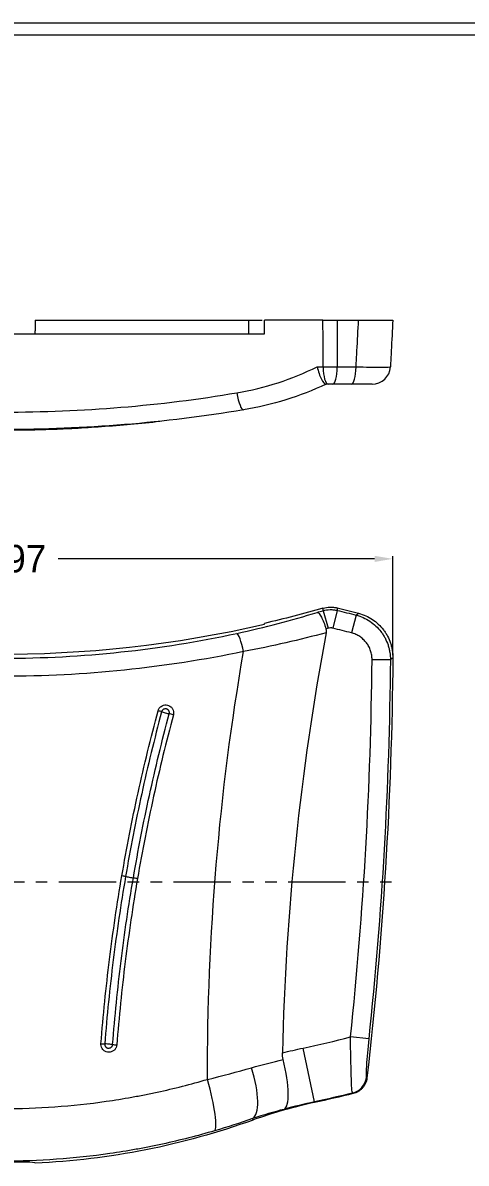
# Model space of a CAD drawing. Extents: x 178 to 733, y 496 to 689.
# Drawn here: x 261.9 to 310.2, y 564.3 to 688.6 of the extents above; entities that cross this region are included whole.
import ezdxf

# ---------------------------------------------------------------- set-up
doc = ezdxf.new("R2010")
doc.units = 0
doc.header["$MEASUREMENT"] = 0
doc.linetypes.add('PHANTOM', pattern=[2.5, 1.25, -0.25, 0.25, -0.25, 0.25, -0.25])
doc.layers.add('3', color=7, linetype='Continuous')
doc.dimstyles.get("Standard").update_dxf_attribs({"dimtxt": 0.18, "dimasz": 0.18, "dimexe": 0.18, "dimexo": 0.0625, "dimgap": 0.09, "dimtad": 0, "dimtih": 1, "dimtoh": 1, "dimdec": 4, "dimzin": 0, "dimdsep": 46, "dimtxsty": 'Standard', "dimcen": 0.09, "dimadec": 0, "dimazin": 0, "dimtfac": 1, "dimtdec": 4, "dimtofl": 0, "dimtmove": 0, "dimatfit": 3, "dimfxl": 0, "dimtolj": 1, "dimtzin": 0, "dimarcsym": 0})

# ---------------------------------------------------------------- blocks, each defined once
blk = doc.blocks.new('*D6')
at = {"color": 4, "linetype": 'Continuous', "lineweight": 9}
for p, q in [((217.28, 619.65), (217.28, 630.46)), ((302.25, 619.65), (302.25, 630.46)), ((219.28, 630.16), (253.17, 630.16)), ((300.25, 630.16), (265.77, 630.16))]:
    blk.add_line(p, q, dxfattribs=at)
for points in [[(219.28, 630.49), (219.28, 629.82), (217.28, 630.16)], [(300.25, 630.49), (300.25, 629.82), (302.25, 630.16)]]:
    blk.add_solid(points, dxfattribs=at)
at = {"layer": 'Defpoints', "color": 0, "linetype": 'Continuous', "lineweight": 9}
for p in [(302.25, 630.16), (217.28, 619.35), (302.25, 619.35)]:
    blk.add_point(p, dxfattribs=at)
at = {"color": 3, "linetype": 'Continuous', "lineweight": 9, "insert": (259.47, 630.16), "char_height": 3, "attachment_point": 5}
blk.add_mtext('\\A1;84.97', dxfattribs=at)

msp = doc.modelspace()

# ---------------------------------------------------------------- linework, layer by layer
at = {"color": 7, "linetype": 'Continuous', "lineweight": 9}
for p, q in [((178.473, 688.597), (450.633, 688.597)), ((179.769, 687.301), (449.337, 687.301))]:
    msp.add_line(p, q, dxfattribs=at)
at = {"layer": '3', "color": 7, "linetype": 'Continuous', "lineweight": 9}
for p, q in [((263.264, 656.194), (263.264, 655.194)), ((263.264, 656.194), (286.573, 656.194)), ((286.573, 654.694), (286.573, 656.194)), ((294.634, 656.194), (288.264, 656.194)), ((296.177, 656.194), (298.514, 656.194)), ((231.264, 654.694), (288.264, 654.694)), ((294.003, 651.09), (294.642, 651.09)), ((296.184, 651.09), (298.238, 651.09)), ((295.195, 649.194), (294.96, 649.194)), ((297.736, 649.194), (295.709, 649.194)), ((294.642, 624.508), (295.195, 622.589)), ((296.184, 624.54), (295.709, 622.6)), ((298.238, 624.022), (297.736, 622.089)), ((301.977, 619.142), (299.98, 619.161)), ((299.622, 577.828), (297.636, 578.037)), ((293.702, 570.96), (292.465, 576.823))]:
    msp.add_line(p, q, dxfattribs=at)
at = {"layer": '3', "color": 1, "linetype": 'PHANTOM', "lineweight": 9, "ltscale": 5}
msp.add_line((215.85, 594.948), (303.013, 594.948), dxfattribs=at)
at = {"layer": '3', "color": 7, "linetype": 'Continuous', "lineweight": 9, "extrusion": (0, 0, -1)}
for centre, radius, start, end in [((-259.764, 745.467), 125.619, 253.8835, 256.88676), ((-259.764, 475.677), 153.521, 103.72051, 104.62024), ((-259.764, 475.677), 153.253, 103.74766, 104.53962), ((-259.764, 745.467), 127.884, 253.91522, 254.02471), ((132.736, 623.198), 435, 180.50666, 186.55128), ((132.736, 623.198), 434.732, 180.53449, 185.99039), ((-268.227, 691.743), 123.439, 256.11187, 258.08981), ((-268.227, 691.743), 123.508, 256.08932, 258.08821), ((-259.764, 644.198), 80, 250.08319, 267.49251)]:
    msp.add_arc(centre, radius, start, end, dxfattribs=at)
at = {"layer": '3', "color": 7, "linetype": 'Continuous', "lineweight": 9}
for centre, radius, start, end in [((259.764, 745.467), 125.887, 285.78231, 286.08478), ((259.764, 745.467), 125.698, 255.95725, 283.1049), ((570.613, 570.353), 280.452, 169.36681, 178.78454), ((259.764, 475.677), 151.256, 75.46038, 76.25234), ((-132.736, 623.198), 432.735, 354.00961, 359.46551), ((268.227, 691.743), 117.448, 281.91019, 284.50138)]:
    msp.add_arc(centre, radius, start, end, dxfattribs=at)
for centre, major_axis, ratio, start_param, end_param in [((295.195, 651.194), (0, 2), 0.2770595, 1.6231562, 3.1415927), ((295.709, 651.194), (0, 2), 0.2376462, 3.1415927, 4.6600291), ((297.736, 651.194), (0, 2), 0.2510494, 3.1415927, 4.6600291), ((299.98, 651.194), (0, -2), 0.9999565, 0, 1.5184364), ((285.641, 648.366), (-0.329, 1.973), 0.2077297, 1.5892666, 3.1594789), ((285.641, 620.077), (-0.421, 1.955), 0.1606853, 4.6599231, 6.2301354), ((276.611, 613.604), (0.483, -0.129), 0.0249422, 0.4115991, 1.4620641), ((277.499, 613.377), (-0.483, 0.129), 0.0251795, 0.4116017, 2.4994807), ((278.269, 613.156), (0.483, -0.129), 0.0255006, 1.4489369, 2.4994746), ((272.673, 595.602), (0.493, -0.084), 0.0006253, 0.4163404, 1.4714486), ((273.574, 595.449), (0.493, -0.084), 0.0018497, 3.5579337, 5.6546487), ((274.371, 595.311), (0.493, -0.084), 0.0020102, 1.4579163, 2.5130558), ((270.407, 577.317), (0.499, -0.039), 0.0262396, 4.7945939, 5.8449845), ((271.309, 577.236), (0.498, -0.039), 0.0253492, 0.6153548, 2.7034026), ((272.124, 577.187), (0.499, -0.039), 0.0245322, 3.756933, 4.8073151), ((284.927, 574.766), (1.951, -5.674), 0.3015052, 0.0549179, 1.4531265), ((281.088, 573.543), (-1.689, 5.757), 0.1467577, 3.1945262, 4.6458096), ((297.376, 573.851), (1.321, 1.502), 0.9979704, 4.1062547, 5.3185233)]:
    msp.add_ellipse(centre, major_axis=major_axis, ratio=ratio, start_param=start_param, end_param=end_param, dxfattribs=at)
for points in [[(263.264, 655.194), (263.264, 655.027), (263.252, 654.86), (263.228, 654.694)], [(286.573, 656.194), (287.051, 656.194), (287.53, 656.194), (288.011, 656.194)], [(294.634, 656.194), (295.138, 656.194), (295.668, 656.194), (296.177, 656.194)], [(285.237, 648.261), (288.321, 648.783), (291.236, 649.741), (294.003, 651.09)], [(282.044, 573.407), (282.027, 589.022), (283.322, 604.647), (285.977, 620.042)], [(290.3, 575.573), (290.243, 575.812), (290.219, 576.055), (290.224, 576.302)], [(290.224, 576.302), (290.968, 576.491), (291.715, 576.665), (292.465, 576.823)], [(282.044, 573.407), (283.686, 573.811), (285.29, 574.238), (286.855, 574.684)], [(286.855, 574.684), (288.025, 575.017), (289.175, 575.312), (290.3, 575.573)], [(299.36, 573.623), (299.381, 573.604), (299.402, 573.586), (299.423, 573.567)], [(297.919, 571.857), (297.898, 571.875), (297.877, 571.893), (297.855, 571.912)], [(293.719, 570.894), (291.44, 570.413), (289.206, 569.776), (287.016, 568.983)], [(293.702, 570.96), (292.59, 570.726), (291.488, 570.454), (290.395, 570.144)], [(293.702, 570.96), (293.708, 570.938), (293.714, 570.916), (293.719, 570.894)], [(290.395, 570.144), (289.293, 569.869), (288.15, 569.536), (286.969, 569.132)], [(286.969, 569.132), (285.618, 568.666), (284.235, 568.223), (282.82, 567.807)], [(287.016, 568.983), (287, 569.032), (286.985, 569.082), (286.969, 569.132)], [(263.264, 564.327), (263.264, 564.309), (263.264, 564.292), (263.264, 564.274)]]:
    msp.add_open_spline(points, degree=3, dxfattribs=at)
for points, knots in [([(288.264, 654.694), (288.264, 654.924), (288.264, 655.155), (288.264, 655.385), (288.264, 655.655), (288.264, 655.924), (288.264, 656.194)], [0, 0, 0, 0, 0.4603828, 0.4603828, 0.4603828, 1, 1, 1, 1]), ([(294.642, 651.09), (294.641, 651.623), (294.64, 652.157), (294.64, 652.691), (294.638, 653.859), (294.636, 655.026), (294.634, 656.194)], [0, 0, 0, 0, 0.3136999, 0.3136999, 0.3136999, 1, 1, 1, 1]), ([(296.177, 656.194), (296.178, 655.026), (296.18, 653.859), (296.182, 652.691), (296.182, 652.157), (296.183, 651.623), (296.184, 651.09)], [0, 0, 0, 0, 0.6863001, 0.6863001, 0.6863001, 1, 1, 1, 1]), ([(298.238, 651.09), (298.27, 651.675), (298.301, 652.26), (298.333, 652.846), (298.393, 653.962), (298.454, 655.078), (298.514, 656.194)], [0, 0, 0, 0, 0.3440046, 0.3440046, 0.3440046, 1, 1, 1, 1]), ([(298.514, 656.194), (299.591, 656.194), (300.543, 656.194), (301.893, 656.194), (302.257, 656.194), (302.247, 656.194)], [0, 0, 0, 0, 0.5, 0.5, 1, 1, 1, 1]), ([(302.247, 656.194), (302.188, 655.078), (302.129, 653.962), (302.07, 652.846), (302.039, 652.26), (302.008, 651.675), (301.977, 651.09)], [0, 0, 0, 0, 0.6559954, 0.6559954, 0.6559954, 1, 1, 1, 1]), ([(294.003, 651.09), (294.114, 650.593), (294.28, 650.1), (294.629, 649.402), (294.814, 649.194), (294.96, 649.194)], [0, 0, 0, 0, 0.5, 0.5, 1, 1, 1, 1]), ([(294.642, 651.09), (294.893, 651.087), (295.149, 651.086), (295.538, 651.086), (295.669, 651.086), (295.928, 651.087), (296.057, 651.088), (296.184, 651.09)], [0, 0, 0, 0, 0.5, 0.5, 0.75, 0.75, 1, 1, 1, 1]), ([(298.238, 651.09), (299.316, 651.071), (300.269, 651.062), (301.622, 651.062), (301.987, 651.071), (301.977, 651.09)], [0, 0, 0, 0, 0.5, 0.5, 1, 1, 1, 1]), ([(294.977, 649.194), (293.548, 648.53), (292.084, 647.963), (289.086, 647.027), (287.551, 646.658), (285.977, 646.395)], [0, 0, 0, 0, 0.5, 0.5, 1, 1, 1, 1]), ([(294.96, 649.194), (294.989, 649.194), (294.999, 649.194), (294.993, 649.194), (294.989, 649.194), (294.984, 649.194), (294.977, 649.194)], [0, 0, 0, 0, 0.7157019, 0.7157019, 0.7157019, 1, 1, 1, 1]), ([(295.709, 649.194), (295.65, 649.194), (295.589, 649.194), (295.528, 649.194), (295.417, 649.194), (295.303, 649.194), (295.195, 649.194)], [0, 0, 0, 0, 0.3505165, 0.3505165, 0.3505165, 1, 1, 1, 1]), ([(299.98, 649.194), (299.986, 649.194), (299.768, 649.194), (298.956, 649.194), (298.383, 649.194), (297.736, 649.194)], [0, 0, 0, 0, 0.5, 0.5, 1, 1, 1, 1]), ([(234.29, 648.261), (238.46, 647.556), (242.672, 647.031), (251.181, 646.33), (255.5, 646.153), (268.422, 646.156), (276.898, 646.851), (285.237, 648.261)], [0, 0, 0, 0, 0.25, 0.25, 0.5, 0.5, 1, 1, 1, 1]), ([(285.977, 646.395), (277.387, 644.963), (268.664, 644.261), (255.377, 644.258), (250.937, 644.437), (242.182, 645.147), (237.846, 645.679), (233.551, 646.395)], [0, 0, 0, 0, 0.5, 0.5, 0.75, 0.75, 1, 1, 1, 1]), ([(260.631, 644.206), (261.32, 644.209), (262.843, 644.224), (265.16, 644.288), (267.773, 644.404), (270.654, 644.586), (273.723, 644.838), (275.82, 645.045), (276.868, 645.159)], [0, 0, 0, 0, 0.1032337, 0.2351814, 0.3912153, 0.5732851, 0.7831937, 1, 1, 1, 1]), ([(285.237, 622.033), (286.779, 622.365), (288.278, 622.725), (291.198, 623.491), (292.619, 623.898), (294.003, 624.326)], [0, 0, 0, 0, 0.5, 0.5, 1, 1, 1, 1]), ([(294.003, 624.326), (294.114, 624.33), (294.28, 624.146), (294.629, 623.488), (294.814, 623.017), (294.96, 622.522)], [0, 0, 0, 0, 0.5, 0.5, 1, 1, 1, 1]), ([(294.634, 624.785), (294.886, 624.857), (295.142, 624.896), (295.53, 624.904), (295.662, 624.899), (295.921, 624.87), (296.049, 624.848), (296.177, 624.817)], [0, 0, 0, 0, 0.5, 0.5, 0.75, 0.75, 1, 1, 1, 1]), ([(294.642, 624.508), (294.641, 624.537), (294.64, 624.566), (294.64, 624.595), (294.638, 624.658), (294.636, 624.721), (294.634, 624.785)], [0, 0, 0, 0, 0.3136999, 0.3136999, 0.3136999, 1, 1, 1, 1]), ([(294.642, 624.508), (294.893, 624.581), (295.149, 624.619), (295.538, 624.627), (295.669, 624.622), (295.928, 624.593), (296.057, 624.571), (296.184, 624.54)], [0, 0, 0, 0, 0.5, 0.5, 0.75, 0.75, 1, 1, 1, 1]), ([(296.177, 624.817), (296.178, 624.753), (296.18, 624.69), (296.182, 624.627), (296.182, 624.598), (296.183, 624.569), (296.184, 624.54)], [0, 0, 0, 0, 0.6863001, 0.6863001, 0.6863001, 1, 1, 1, 1]), ([(298.238, 624.022), (298.27, 624.045), (298.301, 624.069), (298.333, 624.092), (298.393, 624.137), (298.454, 624.182), (298.514, 624.227)], [0, 0, 0, 0, 0.3440046, 0.3440046, 0.3440046, 1, 1, 1, 1]), ([(298.514, 624.227), (298.783, 624.156), (299.302, 623.973), (299.784, 623.709), (300.247, 623.401), (300.464, 623.23), (300.864, 622.856), (301.049, 622.652), (301.302, 622.322), (301.382, 622.208), (301.531, 621.976), (301.6, 621.858), (301.793, 621.494), (301.901, 621.242), (302.033, 620.847), (302.072, 620.714), (302.137, 620.446), (302.164, 620.311), (302.229, 619.904), (302.249, 619.629), (302.247, 619.351)], [0, 0, 0, 0, 0.125, 0.25, 0.25, 0.375, 0.375, 0.5, 0.5, 0.5625, 0.5625, 0.625, 0.625, 0.75, 0.75, 0.8125, 0.8125, 0.875, 0.875, 1, 1, 1, 1]), ([(288.264, 623.043), (288.264, 623.055), (288.264, 623.067), (288.264, 623.08), (288.264, 623.094), (288.264, 623.109), (288.264, 623.123)], [0, 0, 0, 0, 0.4603828, 0.4603828, 0.4603828, 1, 1, 1, 1]), ([(298.238, 624.022), (298.507, 623.952), (299.027, 623.769), (299.51, 623.504), (299.974, 623.197), (300.19, 623.025), (300.591, 622.65), (300.777, 622.447), (301.03, 622.116), (301.11, 622.002), (301.259, 621.77), (301.329, 621.651), (301.522, 621.288), (301.631, 621.035), (301.763, 620.64), (301.802, 620.506), (301.867, 620.238), (301.894, 620.103), (301.959, 619.696), (301.98, 619.421), (301.977, 619.142)], [0, 0, 0, 0, 0.125, 0.25, 0.25, 0.375, 0.375, 0.5, 0.5, 0.5625, 0.5625, 0.625, 0.625, 0.75, 0.75, 0.8125, 0.8125, 0.875, 0.875, 1, 1, 1, 1]), ([(234.29, 622.033), (238.46, 621.135), (242.672, 620.458), (251.181, 619.55), (255.5, 619.32), (268.422, 619.324), (276.898, 620.237), (285.237, 622.033)], [0, 0, 0, 0, 0.25, 0.25, 0.5, 0.5, 1, 1, 1, 1]), ([(294.977, 622.102), (293.548, 621.717), (292.084, 621.35), (289.086, 620.662), (287.551, 620.339), (285.977, 620.042)], [0, 0, 0, 0, 0.5, 0.5, 1, 1, 1, 1]), ([(294.96, 622.522), (294.98, 622.453), (294.991, 622.384), (294.996, 622.244), (294.99, 622.172), (294.977, 622.102)], [0, 0, 0, 0, 0.5, 0.5, 1, 1, 1, 1]), ([(295.709, 622.6), (295.667, 622.61), (295.624, 622.617), (295.537, 622.627), (295.494, 622.629), (295.364, 622.626), (295.279, 622.613), (295.195, 622.589)], [0, 0, 0, 0, 0.25, 0.25, 0.5, 0.5, 1, 1, 1, 1]), ([(299.98, 619.161), (299.982, 619.328), (299.969, 619.493), (299.931, 619.738), (299.915, 619.819), (299.875, 619.98), (299.852, 620.06), (299.773, 620.297), (299.708, 620.449), (299.553, 620.74), (299.463, 620.88), (299.261, 621.144), (299.149, 621.266), (298.908, 621.491), (298.778, 621.594), (298.5, 621.778), (298.21, 621.937), (297.898, 622.047), (297.736, 622.089)], [0, 0, 0, 0, 0.125, 0.125, 0.1875, 0.1875, 0.25, 0.25, 0.375, 0.375, 0.5, 0.5, 0.625, 0.625, 0.75, 0.75, 0.875, 1, 1, 1, 1]), ([(285.977, 620.042), (281.682, 619.152), (277.353, 618.481), (268.63, 617.58), (264.235, 617.35), (259.252, 617.349), (258.698, 617.352), (257.589, 617.366), (257.033, 617.377), (255.368, 617.419), (254.261, 617.462), (250.947, 617.632), (248.748, 617.802), (242.182, 618.479), (237.846, 619.152), (233.551, 620.042)], [0, 0, 0, 0, 0.25, 0.25, 0.5, 0.5, 0.53125, 0.53125, 0.5625, 0.5625, 0.625, 0.625, 0.75, 0.75, 1, 1, 1, 1]), ([(302.247, 619.351), (302.188, 619.305), (302.129, 619.26), (302.07, 619.214), (302.039, 619.19), (302.008, 619.166), (301.977, 619.142)], [0, 0, 0, 0, 0.6559954, 0.6559954, 0.6559954, 1, 1, 1, 1]), ([(276.667, 613.602), (276.692, 613.696), (276.733, 613.787), (276.788, 613.867), (276.842, 613.947), (276.912, 614.018), (276.99, 614.076), (277.067, 614.133), (277.156, 614.178), (277.249, 614.206), (277.341, 614.234), (277.44, 614.247), (277.536, 614.242), (277.632, 614.238), (277.729, 614.217), (277.818, 614.181), (277.908, 614.146), (277.992, 614.094), (278.065, 614.03), (278.137, 613.967), (278.2, 613.89), (278.248, 613.805), (278.295, 613.721), (278.329, 613.628), (278.346, 613.532), (278.364, 613.437), (278.365, 613.337), (278.35, 613.242), (278.345, 613.211), (278.339, 613.182), (278.331, 613.152)], [0, 0, 0, 0, 0.1074594, 0.1074594, 0.1074594, 0.2150065, 0.2150065, 0.2150065, 0.3225978, 0.3225978, 0.3225978, 0.430111, 0.430111, 0.430111, 0.5375049, 0.5375049, 0.5375049, 0.6447898, 0.6447898, 0.6447898, 0.7520241, 0.7520241, 0.7520241, 0.8592898, 0.8592898, 0.8592898, 0.9666564, 0.9666564, 0.9666564, 1, 1, 1, 1]), ([(272.721, 595.594), (273.24, 598.624), (273.829, 601.642), (275.145, 607.647), (275.872, 610.633), (276.667, 613.602)], [0, 0, 0, 0, 0.5, 0.5, 1, 1, 1, 1]), ([(277.055, 613.491), (276.263, 610.529), (275.538, 607.55), (274.227, 601.559), (273.64, 598.548), (273.123, 595.525)], [0, 0, 0, 0, 0.5, 0.5, 1, 1, 1, 1]), ([(273.973, 595.38), (274.488, 598.389), (275.071, 601.386), (276.375, 607.351), (277.095, 610.318), (277.884, 613.266)], [0, 0, 0, 0, 0.5, 0.5, 1, 1, 1, 1]), ([(278.331, 613.152), (277.544, 610.209), (276.826, 607.249), (275.525, 601.296), (274.942, 598.306), (274.427, 595.302)], [0, 0, 0, 0, 0.5, 0.5, 1, 1, 1, 1]), ([(277.884, 613.266), (277.899, 613.321), (277.902, 613.379), (277.891, 613.463), (277.885, 613.491), (277.867, 613.544), (277.856, 613.57), (277.827, 613.62), (277.811, 613.643), (277.774, 613.685), (277.754, 613.705), (277.709, 613.739), (277.685, 613.754), (277.635, 613.779), (277.608, 613.789), (277.527, 613.811), (277.47, 613.815), (277.359, 613.8), (277.304, 613.782), (277.231, 613.739), (277.208, 613.722), (277.166, 613.685), (277.147, 613.665), (277.112, 613.62), (277.097, 613.595), (277.072, 613.545), (277.062, 613.518), (277.055, 613.491)], [0, 0, 0, 0, 0.125, 0.125, 0.1875, 0.1875, 0.25, 0.25, 0.3125, 0.3125, 0.375, 0.375, 0.4375, 0.4375, 0.5, 0.5, 0.625, 0.625, 0.75, 0.75, 0.8125, 0.8125, 0.875, 0.875, 0.9375, 0.9375, 1, 1, 1, 1]), ([(270.447, 577.301), (270.686, 580.365), (270.995, 583.423), (271.754, 589.523), (272.203, 592.564), (272.721, 595.594)], [0, 0, 0, 0, 0.5, 0.5, 1, 1, 1, 1]), ([(273.123, 595.525), (272.606, 592.503), (272.159, 589.469), (271.404, 583.383), (271.096, 580.333), (270.858, 577.276)], [0, 0, 0, 0, 0.5, 0.5, 1, 1, 1, 1]), ([(271.717, 577.211), (271.953, 580.254), (272.259, 583.291), (273.012, 589.35), (273.457, 592.37), (273.973, 595.38)], [0, 0, 0, 0, 0.5, 0.5, 1, 1, 1, 1]), ([(274.427, 595.302), (273.912, 592.299), (273.466, 589.285), (272.714, 583.239), (272.407, 580.208), (272.171, 577.171)], [0, 0, 0, 0, 0.5, 0.5, 1, 1, 1, 1]), ([(272.171, 577.171), (272.163, 577.074), (272.139, 576.978), (272.1, 576.889), (272.061, 576.8), (272.006, 576.716), (271.939, 576.646), (271.873, 576.575), (271.794, 576.514), (271.708, 576.469), (271.622, 576.424), (271.527, 576.393), (271.432, 576.379), (271.336, 576.365), (271.237, 576.367), (271.142, 576.386), (271.047, 576.404), (270.954, 576.439), (270.871, 576.488), (270.788, 576.537), (270.712, 576.601), (270.649, 576.674), (270.587, 576.748), (270.536, 576.834), (270.501, 576.924), (270.467, 577.014), (270.447, 577.112), (270.445, 577.209), (270.444, 577.24), (270.445, 577.27), (270.447, 577.301)], [0, 0, 0, 0, 0.1074337, 0.1074337, 0.1074337, 0.2149718, 0.2149718, 0.2149718, 0.3225367, 0.3225367, 0.3225367, 0.4300048, 0.4300048, 0.4300048, 0.5373558, 0.5373558, 0.5373558, 0.6446212, 0.6446212, 0.6446212, 0.7518685, 0.7518685, 0.7518685, 0.8591711, 0.8591711, 0.8591711, 0.9665783, 0.9665783, 0.9665783, 1, 1, 1, 1]), ([(270.858, 577.276), (270.854, 577.219), (270.86, 577.163), (270.887, 577.082), (270.898, 577.056), (270.926, 577.007), (270.942, 576.983), (270.979, 576.94), (270.999, 576.921), (271.043, 576.886), (271.067, 576.87), (271.118, 576.845), (271.144, 576.835), (271.198, 576.819), (271.226, 576.814), (271.31, 576.808), (271.368, 576.815), (271.474, 576.85), (271.525, 576.879), (271.589, 576.934), (271.609, 576.955), (271.643, 577), (271.658, 577.023), (271.684, 577.074), (271.694, 577.101), (271.709, 577.155), (271.714, 577.183), (271.717, 577.211)], [0, 0, 0, 0, 0.125, 0.125, 0.1875, 0.1875, 0.25, 0.25, 0.3125, 0.3125, 0.375, 0.375, 0.4375, 0.4375, 0.5, 0.5, 0.625, 0.625, 0.75, 0.75, 0.8125, 0.8125, 0.875, 0.875, 0.9375, 0.9375, 1, 1, 1, 1]), ([(297.855, 571.912), (297.799, 571.981), (297.749, 572.69), (297.675, 574.968), (297.65, 576.484), (297.636, 578.037)], [0, 0, 0, 0, 0.5, 0.5, 1, 1, 1, 1]), ([(299.622, 577.828), (299.512, 576.781), (299.419, 575.751), (299.315, 574.171), (299.31, 573.668), (299.36, 573.623)], [0, 0, 0, 0, 0.5, 0.5, 1, 1, 1, 1]), ([(290.395, 570.144), (290.703, 570.306), (290.864, 570.929), (290.826, 572.884), (290.631, 574.193), (290.3, 575.573)], [0, 0, 0, 0, 0.5, 0.5, 1, 1, 1, 1]), ([(237.484, 573.407), (241.094, 572.354), (244.766, 571.558), (249.435, 570.89), (250.372, 570.773), (252.256, 570.571), (253.203, 570.487), (256.036, 570.286), (257.92, 570.22), (261.677, 570.222), (263.551, 570.29), (267.288, 570.556), (269.151, 570.756), (271.938, 571.154), (272.866, 571.303), (274.255, 571.552), (274.718, 571.64), (275.643, 571.823), (276.106, 571.918), (278.413, 572.417), (280.239, 572.881), (282.044, 573.407)], [0, 0, 0, 0, 0.25, 0.25, 0.3125, 0.3125, 0.375, 0.375, 0.5, 0.5, 0.625, 0.625, 0.75, 0.75, 0.8125, 0.8125, 0.84375, 0.84375, 0.875, 0.875, 1, 1, 1, 1]), ([(299.423, 573.567), (299.4, 573.365), (299.347, 573.171), (299.224, 572.893), (299.176, 572.803), (299.067, 572.634), (299.007, 572.554), (298.874, 572.402), (298.8, 572.33), (298.646, 572.201), (298.565, 572.142), (298.393, 572.037), (298.302, 571.991), (298.114, 571.913), (298.018, 571.881), (297.919, 571.857)], [0, 0, 0, 0, 0.25, 0.25, 0.375, 0.375, 0.5, 0.5, 0.625, 0.625, 0.75, 0.75, 0.875, 0.875, 1, 1, 1, 1]), ([(282.82, 567.807), (280.951, 567.257), (279.061, 566.774), (276.673, 566.254), (276.194, 566.155), (275.237, 565.964), (274.758, 565.873), (273.32, 565.614), (272.36, 565.458), (269.475, 565.043), (265.619, 564.628), (261.743, 564.488), (257.856, 564.487), (255.907, 564.555), (252.976, 564.764), (251.996, 564.852), (250.047, 565.061), (249.077, 565.183), (246.179, 565.601), (244.262, 565.947), (240.461, 566.776), (238.577, 567.257), (236.708, 567.807)], [0, 0, 0, 0, 0.125, 0.125, 0.15625, 0.15625, 0.1875, 0.1875, 0.25, 0.25, 0.375, 0.5, 0.5, 0.625, 0.625, 0.6875, 0.6875, 0.75, 0.75, 0.875, 0.875, 1, 1, 1, 1]), ([(256.264, 564.327), (256.264, 564.375), (256.642, 564.404), (257.933, 564.432), (258.839, 564.433), (260.688, 564.433), (261.593, 564.432), (262.884, 564.404), (263.264, 564.375), (263.264, 564.327)], [0, 0, 0, 0, 0.25, 0.25, 0.5, 0.5, 0.75, 0.75, 1, 1, 1, 1])]:
    msp.add_open_spline(points, degree=3, knots=knots, dxfattribs=at)

# ---------------------------------------------------------------- dimensions: what is measured, and where the dimension line sits
at = {"linetype": 'Continuous', "lineweight": 9}
dim = msp.add_linear_dim(base=(302.247, 630.158), p1=(217.281, 619.351), p2=(302.247, 619.351), dimstyle='Standard', override={"dimtxt": 3, "dimasz": 2, "dimexe": 0.3, "dimexo": 0.3, "dimgap": 0.3, "dimtih": 0, "dimtoh": 0, "dimdec": 2, "dimdsep": 0, "dimcen": 0, "dimclrd": 4, "dimclre": 4, "dimclrt": 3, "dimadec": 1, "dimtdec": 2, "dimlwd": 9, "dimlwe": 9}, dxfattribs=at)
dim.commit()
dim.dimension.update_dxf_attribs({"geometry": '*D6', "text_midpoint": (259.474, 630.158), "dimtype": 160})

doc.saveas('drawing.dxf')
